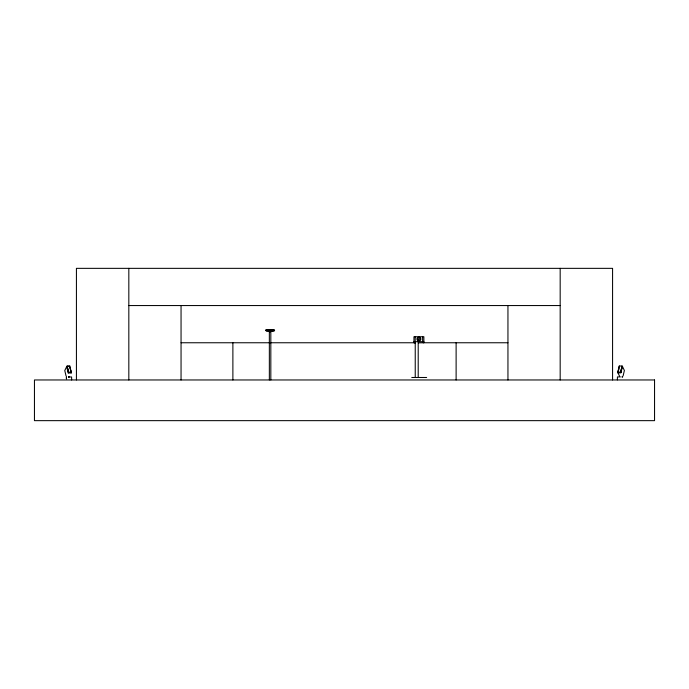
<?xml version="1.0" encoding="UTF-8"?>
<svg xmlns="http://www.w3.org/2000/svg" width="689" height="689" viewBox="0 0 689 689"><rect width="100%" height="100%" fill="white"/><g stroke="black" fill="none" stroke-linecap="round" stroke-linejoin="round"><path stroke-width="1.03" d="M617.361 379.906L617.439 376.917L620.41 376.9M268.589 330.677C268.21 328.877 270.148 331.34 268.417 330.427M271.612 330.35C270.407 330.47 270.855 329.91 271.061 330.78M272.069 330.427C272.336 329.6 273.671 331.021 272.233 330.677M269.666 330.401L269.166 329.876L269.399 330.737M619.609 376.246L617.938 372.861L618.989 368.71M270.364 331.753L270.51 330.961M267.737 330.78L267.608 329.902M270.777 330.565L271.173 329.876M267.392 330.341L267.392 330.35M270.923 329.902L271.44 330.677M272.878 330.47L272.491 329.876L272.887 330.427M617.8 372.241L619.29 366.014L622.064 366.014L620.686 372.465L617.8 372.241L620.574 372.241M617.912 372.465L619.29 366.014M622.124 366.29L620.686 372.465M620.651 372.422L622.064 366.014M623.071 375.987L624.38 370.493L622.477 366.479L620.91 372.861L617.981 372.913M270.174 331.736L270.097 330.754M66.721 366.531L64.775 370.553L66.084 376.048M67.031 366.35L69.865 366.074L71.243 372.525L68.469 372.525L66.979 366.307M68.469 372.525L71.294 372.267M71.2 372.973L68.194 372.921M418.378 342.872L423.873 342.76L423.873 336.74L413.951 336.74L413.951 342.76L415.191 342.872M413.951 341.684L423.873 341.684M128.826 305.554L560.174 305.554M270.045 330.832L266.195 330.815L265.842 330.229L274.506 330.229L274.144 330.815L270.295 330.961M181.052 342.76L414.881 342.76M423.072 342.76L507.948 342.76M69.822 366.135L67.143 366.135L68.607 372.267L71.355 372.301M68.616 376.961L71.587 376.978L71.665 379.966M411.764 377.486L426.646 377.486M69.072 376.969L68.409 376.969L69.055 376.995M68.237 372.973L66.669 366.582M269.718 331.607L269.907 330.961M269.287 329.893L269.675 330.341M269.571 330.961L269.718 331.753M70.002 367.34L70.993 371.492M69.916 367.487L71.217 372.947M67.091 366.074L68.581 372.301M612.573 379.966L612.573 268.348L76.427 268.348L76.427 379.966M560.174 268.348L560.174 379.966M507.948 305.554L507.948 379.966M456.118 342.76L456.118 379.966M422.633 336.637L422.633 341.572M418.206 341.77L418.206 377.486M415.234 341.77L415.234 377.486M415.191 336.637L415.191 341.572M270.829 379.966L270.829 331.108L269.347 331.108L269.347 379.966M232.882 342.76L232.882 379.966M181.052 305.554L181.052 379.966M128.826 268.348L128.826 379.966M66.428 377.021L66.437 378.95L66.428 376.995M265.73 330.229L266.324 330.944L274.015 330.944L274.627 330.341L274.015 329.73L266.324 329.73L265.73 330.229M622.572 376.917L621.9 376.935L622.589 376.909M654.55 379.966L34.45 379.966L34.45 420.652L654.55 420.652L654.55 379.966M417.922 340.771A1.981 1.981 0 0 0 420.893 339.057A1.981 1.981 0 0 0 417.922 337.352A1.981 1.981 0 0 0 417.922 340.771M418.412 339.875A0.99 0.99 0 0 0 419.902 339.014A0.99 0.99 0 0 0 418.412 338.161A0.99 0.99 0 0 0 418.412 339.875"/></g></svg>
